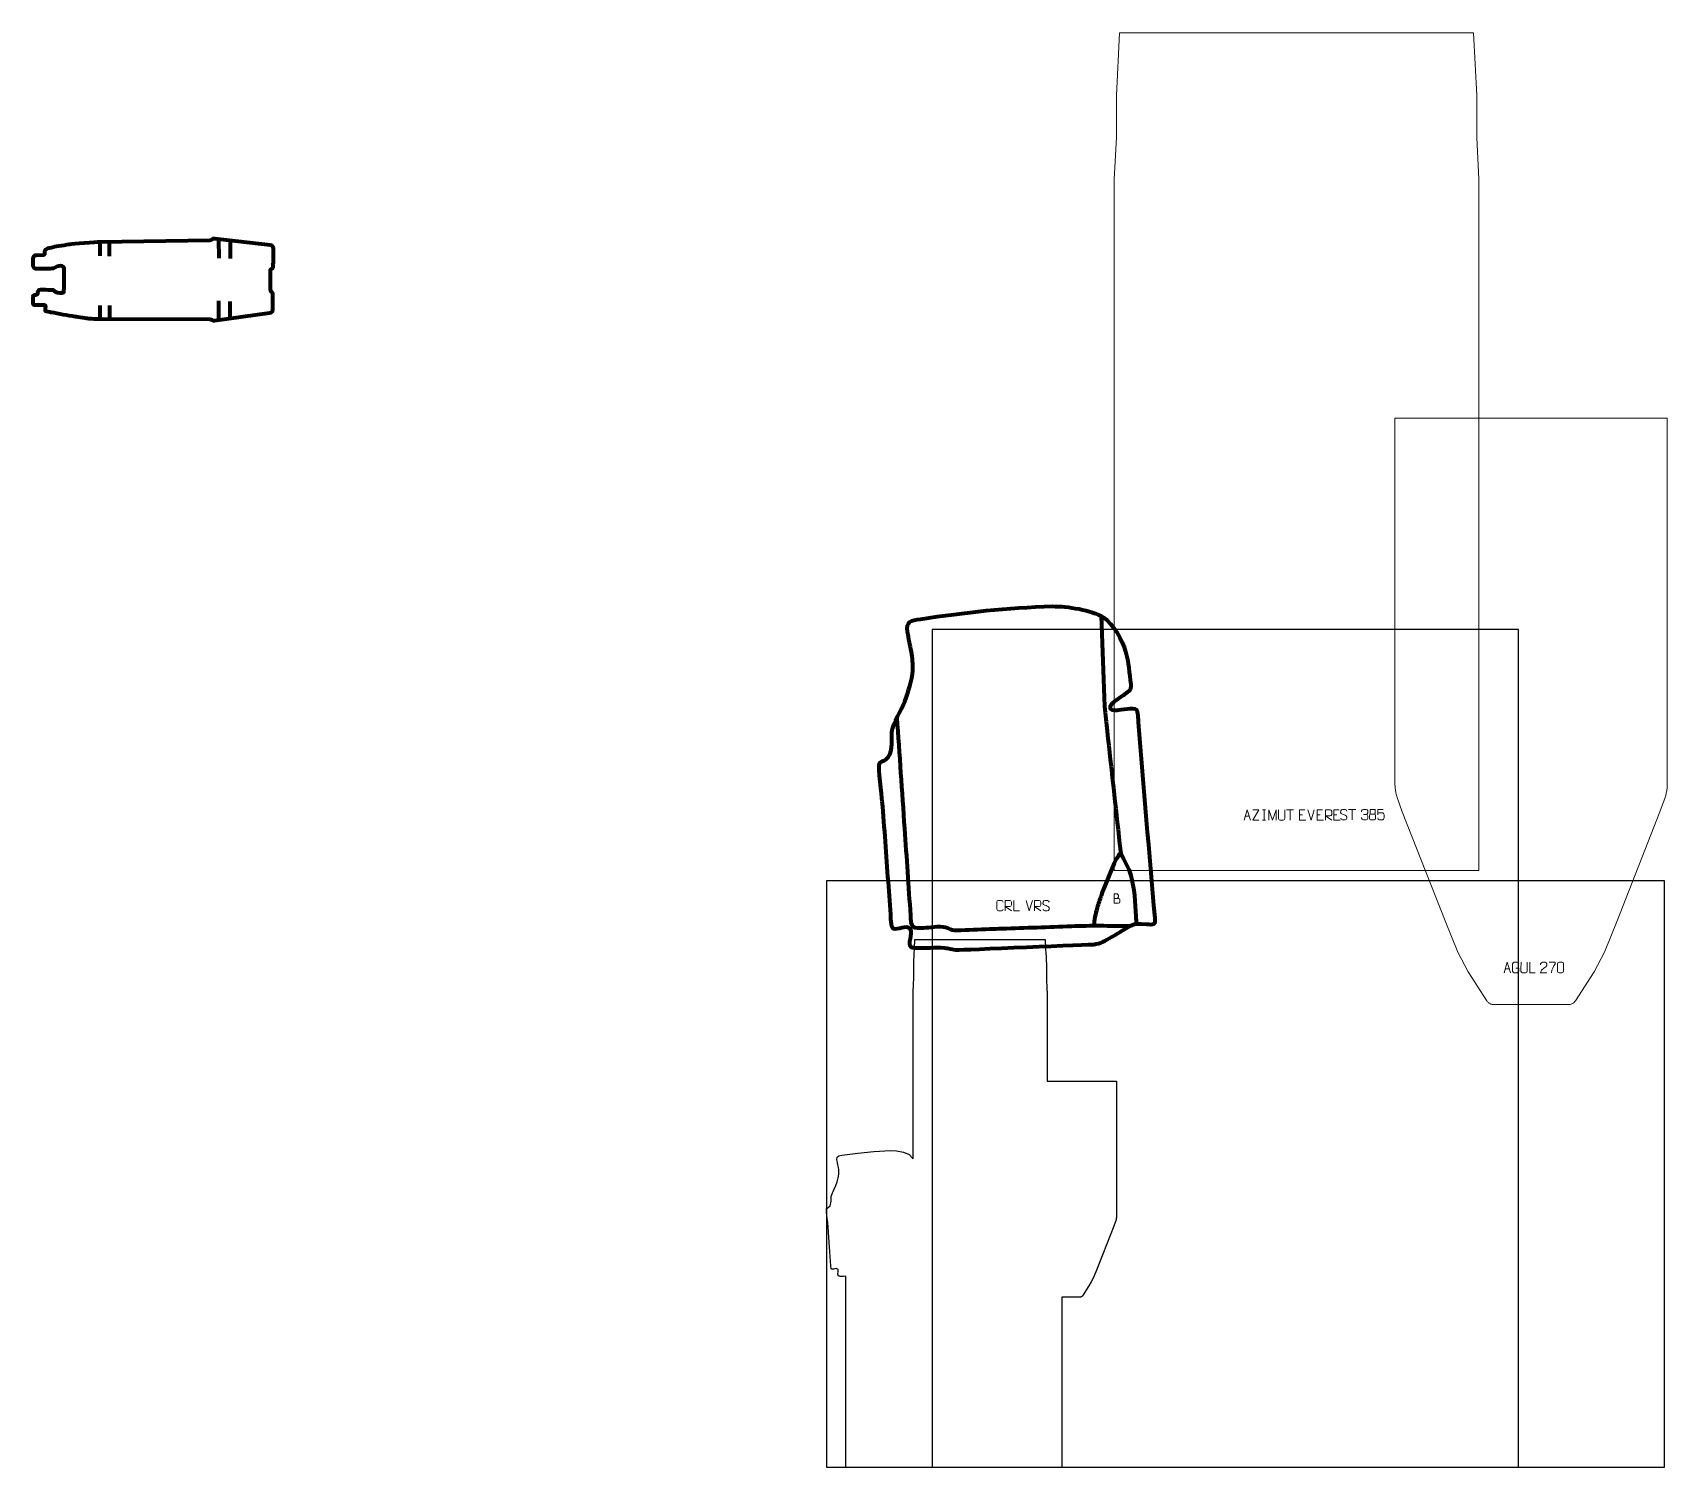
# Model space of a CAD drawing. Header units: millimetres. Extents: x -1895 to 2007, y 0 to 3425.
import ezdxf

# ---------------------------------------------------------------- set-up
doc = ezdxf.new("R2010")
doc.units = ezdxf.units.MM

msp = doc.modelspace()

# ---------------------------------------------------------------- linework, layer by layer
at = {"layer": '200_140_1_black'}
msp.add_lwpolyline([(46.3, 0), (46.3, 456.1), (40.5, 455.9), (32.1, 455.9), (30.8, 456), (29.4, 456.3), (28.2, 456.7), (26.8, 461.1), (27.9, 467.2), (27.3, 472.5), (22.5, 474.3), (17, 473.1), (12.4, 472.9), (11, 475.1), (10.4, 478.5), (10.2, 481.3), (9.6, 492.3), (8.8, 503.2), (7.9, 514.1), (6.2, 537.7), (4.5, 561.3), (2.6, 584.8), (1.4, 595.1), (0, 609.4), (0.1, 618.2), (3.6, 620.6), (8.2, 624.3), (11, 635.1), (11, 638.8), (11, 642.6), (11.1, 646.2), (13.9, 654.9), (15.7, 658.5), (15.7, 658.6), (15.7, 658.6), (18.4, 663.9), (22.4, 672.7), (25.4, 681.5), (28, 690.8), (29.3, 699.8), (29.3, 705.1), (29, 710.9), (28.2, 716.1), (27.1, 721.9), (25.9, 727.8), (24.8, 733.7), (25.2, 740.6), (29.2, 743.6), (36.1, 744.9), (74.9, 750.3), (113, 754.2), (152.2, 756.2), (167, 755.2), (183.3, 752), (196.9, 746.5), (205, 738.4), (206.3, 736.4), (206.3, 777.4), (206.3, 878.1), (206.3, 973.9), (206.3, 1054.6), (206.3, 1110.4), (206.3, 1131.2), (206.4, 1132.5), (206.6, 1135.9), (206.8, 1140.8), (207.1, 1146.6), (207.4, 1152.7), (207.7, 1158.5), (207.9, 1163.4), (208.1, 1166.8), (208.2, 1168), (208.2, 1169.3), (208.2, 1172.7), (208.2, 1177.6), (208.2, 1183.4), (208.2, 1189.5), (208.2, 1195.3), (208.2, 1200.2), (208.2, 1203.6), (208.2, 1204.8), (208.3, 1206.7), (208.5, 1211.8), (208.9, 1219.1), (209.3, 1227.8), (209.8, 1237), (210.2, 1245.7), (210.6, 1253), (210.8, 1258.1), (210.9, 1260), (221.6, 1260), (250.2, 1260), (291.5, 1260), (340.6, 1260), (392.2, 1260), (441.2, 1260), (482.6, 1260), (511.1, 1260), (521.8, 1260), (521.9, 1258.1), (522.1, 1253), (522.5, 1245.7), (522.9, 1237), (523.4, 1227.8), (523.8, 1219.1), (524.2, 1211.8), (524.4, 1206.7), (524.5, 1204.8), (524.5, 1203.6), (524.5, 1200.2), (524.5, 1195.3), (524.5, 1189.5), (524.5, 1183.4), (524.5, 1177.6), (524.5, 1172.7), (524.5, 1169.3), (524.5, 1168), (524.6, 1167.7), (524.6, 1166.8), (524.7, 1165.3), (524.8, 1163.4), (524.9, 1161.1), (525, 1158.5), (525.2, 1155.7), (525.3, 1152.7), (525.5, 1149.6), (525.6, 1146.6), (525.8, 1143.6), (525.9, 1140.8), (526, 1138.2), (526.2, 1135.9), (526.2, 1134), (526.3, 1132.5), (526.4, 1131.6), (526.4, 1131.2), (526.4, 1110.4), (526.4, 1054.6), (526.4, 973.9), (526.4, 921.5), (634.7, 921.5), (691.9, 921.5), (691.9, 696.8), (691.9, 600), (691.9, 599.2), (691.9, 598.7), (691.9, 598.1), (691.8, 597.3), (691.8, 596.8), (691.7, 596.2), (691.6, 595.4), (691.5, 594.9), (691.4, 594.2), (691.3, 593.5), (691.2, 593), (691, 592.3), (690.9, 591.7), (690.8, 591.2), (690.6, 590.4), (690.4, 589.9), (690.2, 589.3), (690, 588.5), (688.6, 584.6), (685.5, 575.7), (659.1, 508.8), (645.8, 475), (636.9, 453), (631.6, 442.6), (626.3, 432.9), (612.6, 411.9), (611.1, 409.4), (610.9, 409.2), (610.6, 408.8), (610.4, 408.6), (610.1, 408.3), (609.8, 408.1), (609.6, 407.9), (609.2, 407.6), (608.9, 407.5), (608.7, 407.3), (608.2, 407.1), (608, 407), (607.6, 406.9), (607.2, 406.8), (606.9, 406.7), (606.6, 406.6), (606.2, 406.6), (605.9, 406.5), (605.4, 406.5), (567.9, 406.5), (561.3, 406.5), (561.3, 0)], dxfattribs=at)
msp.add_lwpolyline([(46.3, 0), (46.3, 456.1), (40.5, 455.9), (32.1, 455.9), (30.8, 456), (29.4, 456.3), (28.2, 456.7), (26.8, 461.1), (27.9, 467.2), (27.3, 472.5), (22.5, 474.3), (17, 473.1), (12.4, 472.9), (11, 475.1), (10.4, 478.5), (10.2, 481.3), (9.6, 492.3), (8.8, 503.2), (7.9, 514.1), (6.2, 537.7), (4.5, 561.3), (2.6, 584.8), (1.4, 595.1), (0, 609.4), (0.1, 618.2), (3.6, 620.6), (8.2, 624.3), (11, 635.1), (11, 638.8), (11, 642.6), (11.1, 646.2), (13.9, 654.9), (15.7, 658.5), (15.7, 658.6), (15.7, 658.6), (18.4, 663.9), (22.4, 672.7), (25.4, 681.5), (28, 690.8), (29.3, 699.8), (29.3, 705.1), (29, 710.9), (28.2, 716.1), (27.1, 721.9), (25.9, 727.8), (24.8, 733.7), (25.2, 740.6), (29.2, 743.6), (36.1, 744.9), (74.9, 750.3), (113, 754.2), (152.2, 756.2), (167, 755.2), (183.3, 752), (196.9, 746.5), (205, 738.4), (206.3, 736.4), (206.3, 777.4), (206.3, 878.1), (206.3, 973.9), (206.3, 1054.6), (206.3, 1110.4), (206.3, 1131.2), (206.4, 1132.5), (206.6, 1135.9), (206.8, 1140.8), (207.1, 1146.6), (207.4, 1152.7), (207.7, 1158.5), (207.9, 1163.4), (208.1, 1166.8), (208.2, 1168), (208.2, 1169.3), (208.2, 1172.7), (208.2, 1177.6), (208.2, 1183.4), (208.2, 1189.5), (208.2, 1195.3), (208.2, 1200.2), (208.2, 1203.6), (208.2, 1204.8), (208.3, 1206.7), (208.5, 1211.8), (208.9, 1219.1), (209.3, 1227.8), (209.8, 1237), (210.2, 1245.7), (210.6, 1253), (210.8, 1258.1), (210.9, 1260), (221.6, 1260), (250.2, 1260), (291.5, 1260), (340.6, 1260), (392.2, 1260), (441.2, 1260), (482.6, 1260), (511.1, 1260), (521.8, 1260), (521.9, 1258.1), (522.1, 1253), (522.5, 1245.7), (522.9, 1237), (523.4, 1227.8), (523.8, 1219.1), (524.2, 1211.8), (524.4, 1206.7), (524.5, 1204.8), (524.5, 1203.6), (524.5, 1200.2), (524.5, 1195.3), (524.5, 1189.5), (524.5, 1183.4), (524.5, 1177.6), (524.5, 1172.7), (524.5, 1169.3), (524.5, 1168), (524.6, 1167.7), (524.6, 1166.8), (524.7, 1165.3), (524.8, 1163.4), (524.9, 1161.1), (525, 1158.5), (525.2, 1155.7), (525.3, 1152.7), (525.5, 1149.6), (525.6, 1146.6), (525.8, 1143.6), (525.9, 1140.8), (526, 1138.2), (526.2, 1135.9), (526.2, 1134), (526.3, 1132.5), (526.4, 1131.6), (526.4, 1131.2), (526.4, 1110.4), (526.4, 1054.6), (526.4, 973.9), (526.4, 921.5), (634.7, 921.5), (691.9, 921.5), (691.9, 696.8), (691.9, 600), (691.9, 599.2), (691.9, 598.7), (691.9, 598.1), (691.8, 597.3), (691.8, 596.8), (691.7, 596.2), (691.6, 595.4), (691.5, 594.9), (691.4, 594.2), (691.3, 593.5), (691.2, 593), (691, 592.3), (690.9, 591.7), (690.8, 591.2), (690.6, 590.4), (690.4, 589.9), (690.2, 589.3), (690, 588.5), (688.6, 584.6), (685.5, 575.7), (659.1, 508.8), (645.8, 475), (636.9, 453), (631.6, 442.6), (626.3, 432.9), (612.6, 411.9), (611.1, 409.4), (610.9, 409.2), (610.6, 408.8), (610.4, 408.6), (610.1, 408.3), (609.8, 408.1), (609.6, 407.9), (609.2, 407.6), (608.9, 407.5), (608.7, 407.3), (608.2, 407.1), (608, 407), (607.6, 406.9), (607.2, 406.8), (606.9, 406.7), (606.6, 406.6), (606.2, 406.6), (605.9, 406.5), (605.4, 406.5), (567.9, 406.5), (561.3, 406.5), (561.3, 0)], dxfattribs=at)
at = {"layer": '200_140_1_black_SHEET_BOUNDARY', "color": 1}
msp.add_lwpolyline([(251.7, 0), (1651.7, 0), (1651.7, 2000), (251.7, 2000), (251.7, 0)], dxfattribs=at)
at = {"layer": '200_140_1_black_TOYOTA COROLLA VERSO_2_layer 2', "color": 142, "lineweight": 158}
for points, knots in [([(655.3, 2032.8), (655.3, 2032.8), (663, 1816.7), (663, 1816.7), (663, 1816.7), (665.2, 1796.8), (667.4, 1776.9), (669.6, 1757.1), (669.6, 1757.1), (679.5, 1667.7), (689.4, 1578.2), (699.4, 1488.8), (699.4, 1488.8), (699.9, 1484.2), (700.9, 1469.6), (702.5, 1466.2), (702.5, 1466.2), (710.9, 1447.8), (720.2, 1433), (726, 1413.1), (726, 1413.1), (734.4, 1384.8), (736.6, 1345.8), (738, 1316), (738, 1316), (738.1, 1314), (738.2, 1312), (738.3, 1310), (738.3, 1310), (738.6, 1305.5), (738.9, 1300.9), (739.1, 1296.4)], [0, 0, 0, 0, 0.111111, 0.111111, 0.111111, 0.111111, 0.222222, 0.222222, 0.222222, 0.222222, 0.333333, 0.333333, 0.333333, 0.333333, 0.444444, 0.444444, 0.444444, 0.444444, 0.555556, 0.555556, 0.555556, 0.555556, 0.666667, 0.666667, 0.666667, 0.666667, 0.777778, 0.777778, 0.777778, 0.777778, 1, 1, 1, 1]), ([(722.2, 1291.7), (675.9, 1292.1), (630.6, 1293.3), (584.2, 1291.3), (584.2, 1291.3), (529.2, 1289), (474.1, 1287.4), (419, 1285.5), (419, 1285.5), (409, 1285.2), (399, 1284.8), (389, 1284.5), (389, 1284.5), (363.4, 1283.6), (337.1, 1282), (311.6, 1281.6), (311.6, 1281.6), (299.5, 1281.4), (299.5, 1282.2), (289.4, 1287), (289.4, 1287), (276.7, 1293.2), (251.9, 1288.7), (237.6, 1287.8), (237.6, 1287.8), (229.8, 1287.4), (218, 1286.5), (210.6, 1288.2), (210.6, 1288.2), (200.7, 1292.4), (201.3, 1307.4), (200.8, 1316.3), (200.8, 1316.3), (200.8, 1316.3), (200.8, 1317.7), (200.8, 1317.7), (200.8, 1317.7), (196.4, 1386.7), (191.4, 1455.8), (186.6, 1524.8), (186.6, 1524.8), (180.6, 1613.3), (174.5, 1701.8), (168.5, 1790.3)], [0, 0, 0, 0, 0.083333, 0.083333, 0.083333, 0.083333, 0.166667, 0.166667, 0.166667, 0.166667, 0.25, 0.25, 0.25, 0.25, 0.333333, 0.333333, 0.333333, 0.333333, 0.416667, 0.416667, 0.416667, 0.416667, 0.5, 0.5, 0.5, 0.5, 0.583333, 0.583333, 0.583333, 0.583333, 0.666667, 0.666667, 0.666667, 0.666667, 0.75, 0.75, 0.75, 0.75, 0.833333, 0.833333, 0.833333, 0.833333, 1, 1, 1, 1]), ([(701.7, 1468), (696.8, 1460.2), (689.8, 1450.5), (686.4, 1442.3), (686.4, 1442.3), (675.8, 1417), (664.7, 1390.3), (655.2, 1364.7), (655.2, 1364.7), (651.7, 1355.3), (648.8, 1345.7), (645.9, 1336.2), (645.9, 1336.2), (645.9, 1336.2), (645.5, 1334.9), (645.5, 1334.9), (645.5, 1334.9), (641.1, 1320.3), (639.1, 1307.5), (637.8, 1292.4)], [0, 0, 0, 0, 0.166667, 0.166667, 0.166667, 0.166667, 0.333333, 0.333333, 0.333333, 0.333333, 0.5, 0.5, 0.5, 0.5, 0.666667, 0.666667, 0.666667, 0.666667, 1, 1, 1, 1])]:
    msp.add_open_spline(points, degree=3, knots=knots, dxfattribs=at)
at = {"layer": '200_140_1_black_TOYOTA COROLLA VERSO_2_layer 2', "color": 250, "lineweight": 9}
for points, knots in [([(686.7, 1358.2), (690, 1358.2), (693.3, 1358.2), (696.5, 1358.2), (696.5, 1358.2), (698.3, 1358.1), (700, 1356.6), (700, 1354.7), (700, 1354.7), (700, 1353.7), (700, 1351), (700, 1350), (700, 1350), (700, 1348.3), (698.6, 1346.5), (696.6, 1346.5), (696.6, 1346.5), (693.3, 1346.5), (690, 1346.5), (686.8, 1346.5), (686.8, 1346.5), (686.8, 1354), (686.8, 1361.4), (686.8, 1368.9), (686.8, 1368.9), (688.9, 1368.9), (691, 1368.9), (693.2, 1368.9), (693.2, 1368.9), (694.7, 1368.9), (696.5, 1367.2), (696.6, 1365.4), (696.6, 1365.4), (696.6, 1363.6), (696.6, 1363.5), (696.6, 1361.6), (696.6, 1361.6), (696.6, 1359.8), (694.9, 1358.1), (693.1, 1358.2)], [0, 0, 0, 0, 0.090909, 0.090909, 0.090909, 0.090909, 0.181818, 0.181818, 0.181818, 0.181818, 0.272727, 0.272727, 0.272727, 0.272727, 0.363636, 0.363636, 0.363636, 0.363636, 0.454545, 0.454545, 0.454545, 0.454545, 0.545455, 0.545455, 0.545455, 0.545455, 0.636364, 0.636364, 0.636364, 0.636364, 0.727273, 0.727273, 0.727273, 0.727273, 0.818182, 0.818182, 0.818182, 0.818182, 1, 1, 1, 1]), ([(421.2, 1332.3), (421.1, 1330), (419.4, 1328.5), (417.3, 1328.5), (417.3, 1328.5), (414.9, 1328.5), (412.6, 1328.5), (410.3, 1328.5), (410.3, 1328.5), (408.3, 1328.4), (406.4, 1330.3), (406.4, 1332.3), (406.4, 1332.3), (406.4, 1338.1), (406.4, 1343.9), (406.4, 1349.6), (406.4, 1349.6), (406.4, 1351.8), (408.1, 1353.5), (410.3, 1353.5), (410.3, 1353.5), (412.6, 1353.5), (414.9, 1353.5), (417.3, 1353.5), (417.3, 1353.5), (419.2, 1353.5), (421.2, 1352), (421.2, 1349.6)], [0, 0, 0, 0, 0.125, 0.125, 0.125, 0.125, 0.25, 0.25, 0.25, 0.25, 0.375, 0.375, 0.375, 0.375, 0.5, 0.5, 0.5, 0.5, 0.625, 0.625, 0.625, 0.625, 0.75, 0.75, 0.75, 0.75, 1, 1, 1, 1]), ([(426.5, 1328.5), (426.5, 1328.5), (426.5, 1353.5), (426.5, 1353.5), (426.5, 1353.5), (430.1, 1353.5), (433.7, 1353.5), (437.3, 1353.5), (437.3, 1353.5), (439.6, 1353.4), (441.1, 1351.9), (441.1, 1349.6), (441.1, 1349.6), (441.1, 1347.5), (441.1, 1344.5), (441.1, 1342.5), (441.1, 1342.5), (441.1, 1340.6), (439.3, 1338.6), (437.3, 1338.6), (437.3, 1338.6), (437.3, 1338.6), (426.5, 1338.6), (426.5, 1338.6), (426.5, 1338.6), (426.5, 1338.6), (441.1, 1328.5), (441.1, 1328.5)], [0, 0, 0, 0, 0.125, 0.125, 0.125, 0.125, 0.25, 0.25, 0.25, 0.25, 0.375, 0.375, 0.375, 0.375, 0.5, 0.5, 0.5, 0.5, 0.625, 0.625, 0.625, 0.625, 0.75, 0.75, 0.75, 0.75, 1, 1, 1, 1]), ([(460.3, 1328.5), (460.3, 1328.5), (447.3, 1328.5), (447.3, 1328.5), (447.3, 1328.5), (447.3, 1328.5), (447.3, 1353.5), (447.3, 1353.5)], [0, 0, 0, 0, 0.333333, 0.333333, 0.333333, 0.333333, 1, 1, 1, 1]), ([(496.5, 1328.5), (496.5, 1328.5), (496.5, 1353.5), (496.5, 1353.5), (496.5, 1353.5), (500.1, 1353.5), (503.7, 1353.5), (507.3, 1353.5), (507.3, 1353.5), (509.6, 1353.4), (511.1, 1351.9), (511.1, 1349.6), (511.1, 1349.6), (511.1, 1347.5), (511.1, 1344.5), (511.1, 1342.5), (511.1, 1342.5), (511.1, 1340.6), (509.3, 1338.6), (507.3, 1338.6), (507.3, 1338.6), (507.3, 1338.6), (496.5, 1338.6), (496.5, 1338.6), (496.5, 1338.6), (496.5, 1338.6), (511.1, 1328.5), (511.1, 1328.5)], [0, 0, 0, 0, 0.125, 0.125, 0.125, 0.125, 0.25, 0.25, 0.25, 0.25, 0.375, 0.375, 0.375, 0.375, 0.5, 0.5, 0.5, 0.5, 0.625, 0.625, 0.625, 0.625, 0.75, 0.75, 0.75, 0.75, 1, 1, 1, 1]), ([(523.8, 1341), (519.6, 1342.5), (514.6, 1344.3), (516.7, 1349.8), (516.7, 1349.8), (518.2, 1353.9), (523.4, 1353.5), (527, 1352.9), (527, 1352.9), (529.8, 1352.5), (530.7, 1351.2), (531, 1349.2)], [0, 0, 0, 0, 0.25, 0.25, 0.25, 0.25, 0.5, 0.5, 0.5, 0.5, 1, 1, 1, 1]), ([(523.8, 1341), (527.8, 1339.4), (532.9, 1337.5), (531, 1332.1), (531, 1332.1), (529.6, 1327.8), (524.6, 1328.1), (520.9, 1328.6), (520.9, 1328.6), (518.2, 1329.1), (516.9, 1330.3), (516.6, 1332.4)], [0, 0, 0, 0, 0.25, 0.25, 0.25, 0.25, 0.5, 0.5, 0.5, 0.5, 1, 1, 1, 1])]:
    msp.add_open_spline(points, degree=3, knots=knots, dxfattribs=at)
for points in [[(483.8, 1328.5), (483.8, 1328.5), (476.5, 1353.5), (476.5, 1353.5)], [(491.1, 1353.5), (491.1, 1353.5), (483.8, 1328.5), (483.8, 1328.5)]]:
    msp.add_open_spline(points, degree=3, dxfattribs=at)
at = {"layer": '200_140_1_black_TOYOTA COROLLA VERSO_2_layer 3', "color": 242, "lineweight": 158}
msp.add_open_spline([(638.3, 1247.7), (645.5, 1248.8), (652.4, 1250.6), (658.6, 1253.7), (658.6, 1253.7), (672.6, 1261), (687, 1269.6), (700.7, 1277.5), (700.7, 1277.5), (734, 1296.9), (724, 1297.7), (763.5, 1295.8), (763.5, 1295.8), (781.2, 1295), (785, 1294.1), (783.3, 1312.1), (783.3, 1312.1), (769.3, 1467.5), (756.4, 1623), (743.7, 1778.6), (743.7, 1778.6), (743.1, 1785.6), (743.2, 1804.5), (738.9, 1809.2), (738.9, 1809.2), (733.2, 1815.2), (702.1, 1808.8), (693.5, 1807.8), (693.5, 1807.8), (687.4, 1807.3), (673.5, 1807.1), (676.6, 1817.1), (676.6, 1817.1), (678.4, 1822.9), (704.5, 1840.6), (710.8, 1845.2), (710.8, 1845.2), (722.2, 1853.4), (727.1, 1854.2), (725.9, 1869.4), (725.9, 1869.4), (723.2, 1894.7), (720, 1923.3), (713.8, 1947.8), (713.8, 1947.8), (707.2, 1973.4), (683.2, 2014.4), (661.2, 2029.2), (661.2, 2029.2), (631.3, 2046.9), (574.3, 2055.9), (539.6, 2055.5), (539.6, 2055.5), (429.4, 2052.6), (332.4, 2041.4), (223.9, 2024.9), (223.9, 2024.9), (201.8, 2021.6), (188.9, 2020.3), (193.4, 1994.3), (193.4, 1994.3), (196.2, 1978.2), (199.4, 1962.4), (202.6, 1946.5), (202.6, 1946.5), (205.1, 1933.9), (206, 1915.2), (205.5, 1902.3), (205.5, 1902.3), (204.7, 1878.8), (194.5, 1850.9), (186.7, 1828.6), (186.7, 1828.6), (178.5, 1805.4), (159.4, 1779.4), (156.1, 1756.6), (156.1, 1756.6), (155.3, 1747.5), (156, 1735.8), (155.8, 1726.3), (155.8, 1726.3), (153.4, 1681.9), (131.2, 1690.9), (126.1, 1680.3), (126.1, 1680.3), (122.3, 1672.3), (131.4, 1603.7), (132.9, 1589.7), (132.9, 1589.7), (138.6, 1525.9), (142.6, 1461.5), (147.4, 1397.6), (147.4, 1397.6), (149.7, 1367.5), (152.2, 1338.4), (153.6, 1308.3), (153.6, 1308.3), (153.9, 1303.1), (154.1, 1288), (159.6, 1285.6), (159.6, 1285.6), (169.3, 1281.3), (189.6, 1296.8), (200, 1284.5), (200, 1284.5), (207.9, 1273.5), (191.5, 1248.5), (202.6, 1241.3), (202.6, 1241.3), (205.5, 1239.9), (209.8, 1239.6), (213, 1239.4), (213, 1239.4), (236.2, 1237.9), (258.4, 1242), (282.5, 1239.1), (282.5, 1239.1), (286.9, 1238.6), (290.9, 1237.9), (295.2, 1237.1), (295.2, 1237.1), (301.5, 1235.7), (306.8, 1235), (311.9, 1234.7), (311.9, 1234.7), (317, 1234.4), (638.3, 1247.7), (638.3, 1247.7)], degree=3, knots=[0, 0, 0, 0, 0.030303, 0.030303, 0.030303, 0.030303, 0.060606, 0.060606, 0.060606, 0.060606, 0.090909, 0.090909, 0.090909, 0.090909, 0.121212, 0.121212, 0.121212, 0.121212, 0.151515, 0.151515, 0.151515, 0.151515, 0.181818, 0.181818, 0.181818, 0.181818, 0.212121, 0.212121, 0.212121, 0.212121, 0.242424, 0.242424, 0.242424, 0.242424, 0.272727, 0.272727, 0.272727, 0.272727, 0.30303, 0.30303, 0.30303, 0.30303, 0.333333, 0.333333, 0.333333, 0.333333, 0.363636, 0.363636, 0.363636, 0.363636, 0.393939, 0.393939, 0.393939, 0.393939, 0.424242, 0.424242, 0.424242, 0.424242, 0.454545, 0.454545, 0.454545, 0.454545, 0.484848, 0.484848, 0.484848, 0.484848, 0.515152, 0.515152, 0.515152, 0.515152, 0.545455, 0.545455, 0.545455, 0.545455, 0.575758, 0.575758, 0.575758, 0.575758, 0.606061, 0.606061, 0.606061, 0.606061, 0.636364, 0.636364, 0.636364, 0.636364, 0.666667, 0.666667, 0.666667, 0.666667, 0.69697, 0.69697, 0.69697, 0.69697, 0.727273, 0.727273, 0.727273, 0.727273, 0.757576, 0.757576, 0.757576, 0.757576, 0.787879, 0.787879, 0.787879, 0.787879, 0.818182, 0.818182, 0.818182, 0.818182, 0.848485, 0.848485, 0.848485, 0.848485, 0.878788, 0.878788, 0.878788, 0.878788, 0.909091, 0.909091, 0.909091, 0.909091, 0.939394, 0.939394, 0.939394, 0.939394, 1, 1, 1, 1], dxfattribs=at)
at = {"layer": '200_140_1_black_ДЕКА KUGOO M4 PRO JILONG_1_layer 2', "color": 242, "lineweight": 158}
msp.add_open_spline([(-1893.6, 2886.1), (-1893.6, 2886.1), (-1893.5, 2868.8), (-1893.5, 2868.8), (-1893.5, 2868.8), (-1893.4, 2864.3), (-1889.8, 2860.8), (-1885.3, 2860.9), (-1885.3, 2860.9), (-1879.4, 2861), (-1849.1, 2860.9), (-1845.9, 2862.2), (-1845.9, 2862.2), (-1840.4, 2864.4), (-1840.1, 2867), (-1832.2, 2867.8), (-1832.2, 2867.8), (-1827.8, 2868.3), (-1820, 2868.3), (-1820, 2862.2), (-1820, 2862.2), (-1819.9, 2853.7), (-1818.7, 2809.6), (-1820.9, 2805.5), (-1820.9, 2805.5), (-1823.6, 2802.4), (-1836.5, 2804), (-1840.2, 2806.2), (-1840.2, 2806.2), (-1846.3, 2810), (-1842.8, 2811.5), (-1852.2, 2811.3), (-1852.2, 2811.3), (-1859.8, 2811.1), (-1868.6, 2812.2), (-1876.2, 2812), (-1876.2, 2812), (-1878.9, 2812), (-1880.2, 2810.9), (-1881.3, 2809.7), (-1881.3, 2809.7), (-1883.3, 2807.6), (-1881.5, 2803.2), (-1883, 2801.4), (-1883, 2801.4), (-1884.2, 2800.1), (-1886, 2799.6), (-1886.9, 2799.5), (-1886.9, 2799.5), (-1889, 2799.2), (-1892.3, 2798.7), (-1893.3, 2797.6), (-1893.3, 2797.6), (-1893.9, 2797), (-1893.9, 2784.3), (-1893.9, 2782.8), (-1893.9, 2782.8), (-1893.7, 2777.7), (-1894.9, 2774.4), (-1890.4, 2774.4), (-1890.4, 2774.4), (-1886.3, 2774.3), (-1879.2, 2774.5), (-1878.3, 2774.5), (-1878.3, 2774.5), (-1872.2, 2774.5), (-1865.1, 2774.8), (-1864.3, 2773.7), (-1864.3, 2773.7), (-1862.3, 2771), (-1865.7, 2763.1), (-1864.1, 2760.2), (-1864.1, 2760.2), (-1863.3, 2758.9), (-1853.3, 2757.7), (-1851.6, 2757.3), (-1851.6, 2757.3), (-1832.3, 2753.4), (-1812.5, 2749.6), (-1793, 2746.7), (-1793, 2746.7), (-1788.9, 2746.1), (-1762.8, 2742.2), (-1761, 2742.1), (-1761, 2742.1), (-1754.7, 2741.8), (-1740.7, 2740.8), (-1735.3, 2740.8), (-1735.3, 2740.8), (-1735.3, 2740.8), (-1471.5, 2740.1), (-1471.5, 2740.1), (-1471.5, 2740.1), (-1466.9, 2740.1), (-1465.5, 2736.5), (-1460.6, 2737.1), (-1460.6, 2737.1), (-1460.6, 2737.1), (-1329.4, 2755.4), (-1329.4, 2755.4), (-1329.4, 2755.4), (-1325.5, 2755.9), (-1322.5, 2759.2), (-1322.5, 2763.2), (-1322.5, 2763.2), (-1322.5, 2763.2), (-1322.3, 2800.7), (-1322.3, 2800.7), (-1322.3, 2800.7), (-1322.2, 2808.3), (-1328.5, 2805.4), (-1328.5, 2812.9), (-1328.5, 2812.9), (-1328.4, 2818.3), (-1328.3, 2855.7), (-1327.8, 2857.7), (-1327.8, 2857.7), (-1326.9, 2860.6), (-1322.6, 2862.1), (-1321.9, 2863.4), (-1321.9, 2863.4), (-1320.9, 2865.3), (-1321.1, 2904.7), (-1321, 2910.2), (-1321, 2910.2), (-1321, 2914.3), (-1324, 2917.8), (-1328.1, 2918.2), (-1328.1, 2918.2), (-1328.1, 2918.2), (-1460.5, 2933.7), (-1460.5, 2933.7), (-1460.5, 2933.7), (-1466.2, 2934.4), (-1466.6, 2929.9), (-1471.9, 2929.8), (-1471.9, 2929.8), (-1471.9, 2929.8), (-1735, 2925.9), (-1735, 2925.9), (-1735, 2925.9), (-1742, 2925.8), (-1801.3, 2921.1), (-1806, 2920.3), (-1806, 2920.3), (-1810.7, 2919.5), (-1842.7, 2914.4), (-1844.6, 2913.9), (-1844.6, 2913.9), (-1860.6, 2909.6), (-1866.6, 2910.5), (-1865.9, 2899.3), (-1865.9, 2899.3), (-1865.8, 2897.3), (-1866.1, 2894.8), (-1868.4, 2894.3), (-1868.4, 2894.3), (-1868.4, 2894.3), (-1885.6, 2894.2), (-1885.6, 2894.2), (-1885.6, 2894.2), (-1890.1, 2894.2), (-1893.6, 2890.6), (-1893.6, 2886.1)], degree=3, knots=[0, 0, 0, 0, 0.02381, 0.02381, 0.02381, 0.02381, 0.047619, 0.047619, 0.047619, 0.047619, 0.071429, 0.071429, 0.071429, 0.071429, 0.095238, 0.095238, 0.095238, 0.095238, 0.119048, 0.119048, 0.119048, 0.119048, 0.142857, 0.142857, 0.142857, 0.142857, 0.166667, 0.166667, 0.166667, 0.166667, 0.190476, 0.190476, 0.190476, 0.190476, 0.214286, 0.214286, 0.214286, 0.214286, 0.238095, 0.238095, 0.238095, 0.238095, 0.261905, 0.261905, 0.261905, 0.261905, 0.285714, 0.285714, 0.285714, 0.285714, 0.309524, 0.309524, 0.309524, 0.309524, 0.333333, 0.333333, 0.333333, 0.333333, 0.357143, 0.357143, 0.357143, 0.357143, 0.380952, 0.380952, 0.380952, 0.380952, 0.404762, 0.404762, 0.404762, 0.404762, 0.428571, 0.428571, 0.428571, 0.428571, 0.452381, 0.452381, 0.452381, 0.452381, 0.47619, 0.47619, 0.47619, 0.47619, 0.5, 0.5, 0.5, 0.5, 0.52381, 0.52381, 0.52381, 0.52381, 0.547619, 0.547619, 0.547619, 0.547619, 0.571429, 0.571429, 0.571429, 0.571429, 0.595238, 0.595238, 0.595238, 0.595238, 0.619048, 0.619048, 0.619048, 0.619048, 0.642857, 0.642857, 0.642857, 0.642857, 0.666667, 0.666667, 0.666667, 0.666667, 0.690476, 0.690476, 0.690476, 0.690476, 0.714286, 0.714286, 0.714286, 0.714286, 0.738095, 0.738095, 0.738095, 0.738095, 0.761905, 0.761905, 0.761905, 0.761905, 0.785714, 0.785714, 0.785714, 0.785714, 0.809524, 0.809524, 0.809524, 0.809524, 0.833333, 0.833333, 0.833333, 0.833333, 0.857143, 0.857143, 0.857143, 0.857143, 0.880952, 0.880952, 0.880952, 0.880952, 0.904762, 0.904762, 0.904762, 0.904762, 0.928571, 0.928571, 0.928571, 0.928571, 0.952381, 0.952381, 0.952381, 0.952381, 1, 1, 1, 1], dxfattribs=at)
at = {"layer": '200_140_1_black_ДЕКА KUGOO M4 PRO JILONG_1_layer 3', "color": 142, "lineweight": 158}
for points in [[(-1451.3, 2931.1), (-1451.3, 2931.1), (-1451, 2886.8), (-1451, 2886.8)], [(-1423.9, 2928.3), (-1423.9, 2928.3), (-1423.9, 2886), (-1423.9, 2886)], [(-1735, 2925.9), (-1735, 2925.9), (-1734.7, 2891.9), (-1734.7, 2891.9)], [(-1712.2, 2924.3), (-1712.2, 2924.3), (-1712.5, 2891.5), (-1712.5, 2891.5)], [(-1733.7, 2742.5), (-1733.7, 2742.5), (-1733.5, 2773.5), (-1733.5, 2773.5)], [(-1710.5, 2742.6), (-1710.5, 2742.6), (-1711.2, 2773.9), (-1711.2, 2773.9)], [(-1450.8, 2739.7), (-1450.8, 2739.7), (-1451, 2785), (-1451, 2785)], [(-1423.3, 2743.9), (-1423.3, 2743.9), (-1423.5, 2783.5), (-1423.5, 2783.5)]]:
    msp.add_open_spline(points, degree=3, dxfattribs=at)
at = {"layer": '200_140_1_black_Лодка АГУЛ 270_2_layer 1', "color": 242, "lineweight": 9}
msp.add_open_spline([(2006.7, 2505), (2006.7, 2505), (2006.7, 1631.6), (2006.7, 1631.6), (2006.7, 1631.6), (2006.7, 1631.6), (2006.6, 1628.8), (2006.6, 1628.8), (2006.6, 1628.8), (2006.6, 1628.8), (2006.5, 1626.1), (2006.5, 1626.1), (2006.5, 1626.1), (2006.5, 1626.1), (2006.3, 1623.4), (2006.3, 1623.4), (2006.3, 1623.4), (2006.3, 1623.4), (2006.1, 1620.7), (2006.1, 1620.7), (2006.1, 1620.7), (2006.1, 1620.7), (2005.7, 1617.9), (2005.7, 1617.9), (2005.7, 1617.9), (2005.7, 1617.9), (2005.3, 1615.2), (2005.3, 1615.2), (2005.3, 1615.2), (2005.3, 1615.2), (2004.8, 1612.5), (2004.8, 1612.5), (2004.8, 1612.5), (2004.8, 1612.5), (2004.2, 1609.9), (2004.2, 1609.9), (2004.2, 1609.9), (2004.2, 1609.9), (2003.6, 1607.2), (2003.6, 1607.2), (2003.6, 1607.2), (2003.6, 1607.2), (2002.9, 1604.6), (2002.9, 1604.6), (2002.9, 1604.6), (2002.9, 1604.6), (2002.1, 1601.9), (2002.1, 1601.9), (2002.1, 1601.9), (2002.1, 1601.9), (2001.2, 1599.3), (2001.2, 1599.3), (2001.2, 1599.3), (2001.2, 1599.3), (1989.2, 1565), (1989.2, 1565), (1989.2, 1565), (1989.2, 1565), (1886.7, 1305), (1886.7, 1305), (1886.7, 1305), (1886.7, 1305), (1856.5, 1229.6), (1856.5, 1229.6), (1856.5, 1229.6), (1856.5, 1229.6), (1832.3, 1182.8), (1832.3, 1182.8), (1832.3, 1182.8), (1832.3, 1182.8), (1787.2, 1113.5), (1787.2, 1113.5), (1787.2, 1113.5), (1787.2, 1113.5), (1786.3, 1112.3), (1786.3, 1112.3), (1786.3, 1112.3), (1786.3, 1112.3), (1785.3, 1111.1), (1785.3, 1111.1), (1785.3, 1111.1), (1785.3, 1111.1), (1784.2, 1110), (1784.2, 1110), (1784.2, 1110), (1784.2, 1110), (1783, 1109), (1783, 1109), (1783, 1109), (1783, 1109), (1781.8, 1108.1), (1781.8, 1108.1), (1781.8, 1108.1), (1781.8, 1108.1), (1780.5, 1107.3), (1780.5, 1107.3), (1780.5, 1107.3), (1780.5, 1107.3), (1779.1, 1106.6), (1779.1, 1106.6), (1779.1, 1106.6), (1779.1, 1106.6), (1777.6, 1106), (1777.6, 1106), (1777.6, 1106), (1777.6, 1106), (1776.1, 1105.6), (1776.1, 1105.6), (1776.1, 1105.6), (1776.1, 1105.6), (1774.6, 1105.3), (1774.6, 1105.3), (1774.6, 1105.3), (1774.6, 1105.3), (1773.1, 1105.1), (1773.1, 1105.1), (1773.1, 1105.1), (1773.1, 1105.1), (1771.5, 1105), (1771.5, 1105), (1771.5, 1105), (1771.5, 1105), (1591.8, 1105), (1591.8, 1105), (1591.8, 1105), (1591.8, 1105), (1590.3, 1105.1), (1590.3, 1105.1), (1590.3, 1105.1), (1590.3, 1105.1), (1588.8, 1105.3), (1588.8, 1105.3), (1588.8, 1105.3), (1588.8, 1105.3), (1587.2, 1105.6), (1587.2, 1105.6), (1587.2, 1105.6), (1587.2, 1105.6), (1585.8, 1106), (1585.8, 1106), (1585.8, 1106), (1585.8, 1106), (1584.3, 1106.6), (1584.3, 1106.6), (1584.3, 1106.6), (1584.3, 1106.6), (1582.9, 1107.3), (1582.9, 1107.3), (1582.9, 1107.3), (1582.9, 1107.3), (1581.6, 1108.1), (1581.6, 1108.1), (1581.6, 1108.1), (1581.6, 1108.1), (1580.3, 1109), (1580.3, 1109), (1580.3, 1109), (1580.3, 1109), (1579.1, 1110), (1579.1, 1110), (1579.1, 1110), (1579.1, 1110), (1578, 1111.1), (1578, 1111.1), (1578, 1111.1), (1578, 1111.1), (1577, 1112.3), (1577, 1112.3), (1577, 1112.3), (1577, 1112.3), (1576.1, 1113.5), (1576.1, 1113.5), (1576.1, 1113.5), (1576.1, 1113.5), (1531.1, 1182.8), (1531.1, 1182.8), (1531.1, 1182.8), (1531.1, 1182.8), (1506.9, 1229.6), (1506.9, 1229.6), (1506.9, 1229.6), (1506.9, 1229.6), (1476.7, 1305), (1476.7, 1305), (1476.7, 1305), (1476.7, 1305), (1374.2, 1565), (1374.2, 1565), (1374.2, 1565), (1374.2, 1565), (1362.2, 1599.3), (1362.2, 1599.3), (1362.2, 1599.3), (1362.2, 1599.3), (1361.3, 1601.9), (1361.3, 1601.9), (1361.3, 1601.9), (1361.3, 1601.9), (1360.5, 1604.6), (1360.5, 1604.6), (1360.5, 1604.6), (1360.5, 1604.6), (1359.8, 1607.2), (1359.8, 1607.2), (1359.8, 1607.2), (1359.8, 1607.2), (1359.1, 1609.9), (1359.1, 1609.9), (1359.1, 1609.9), (1359.1, 1609.9), (1358.6, 1612.5), (1358.6, 1612.5), (1358.6, 1612.5), (1358.6, 1612.5), (1358.1, 1615.2), (1358.1, 1615.2), (1358.1, 1615.2), (1358.1, 1615.2), (1357.6, 1617.9), (1357.6, 1617.9), (1357.6, 1617.9), (1357.6, 1617.9), (1357.3, 1620.7), (1357.3, 1620.7), (1357.3, 1620.7), (1357.3, 1620.7), (1357, 1623.4), (1357, 1623.4), (1357, 1623.4), (1357, 1623.4), (1356.8, 1626.1), (1356.8, 1626.1), (1356.8, 1626.1), (1356.8, 1626.1), (1356.7, 1628.8), (1356.7, 1628.8), (1356.7, 1628.8), (1356.7, 1628.8), (1356.7, 1631.6), (1356.7, 1631.6), (1356.7, 1631.6), (1356.7, 1631.6), (1356.7, 2505), (1356.7, 2505), (1356.7, 2505), (1356.7, 2505), (2006.7, 2505), (2006.7, 2505)], degree=3, knots=[0, 0, 0, 0, 0.015873, 0.015873, 0.015873, 0.015873, 0.031746, 0.031746, 0.031746, 0.031746, 0.047619, 0.047619, 0.047619, 0.047619, 0.063492, 0.063492, 0.063492, 0.063492, 0.079365, 0.079365, 0.079365, 0.079365, 0.095238, 0.095238, 0.095238, 0.095238, 0.111111, 0.111111, 0.111111, 0.111111, 0.126984, 0.126984, 0.126984, 0.126984, 0.142857, 0.142857, 0.142857, 0.142857, 0.15873, 0.15873, 0.15873, 0.15873, 0.174603, 0.174603, 0.174603, 0.174603, 0.190476, 0.190476, 0.190476, 0.190476, 0.206349, 0.206349, 0.206349, 0.206349, 0.222222, 0.222222, 0.222222, 0.222222, 0.238095, 0.238095, 0.238095, 0.238095, 0.253968, 0.253968, 0.253968, 0.253968, 0.269841, 0.269841, 0.269841, 0.269841, 0.285714, 0.285714, 0.285714, 0.285714, 0.301587, 0.301587, 0.301587, 0.301587, 0.31746, 0.31746, 0.31746, 0.31746, 0.333333, 0.333333, 0.333333, 0.333333, 0.349206, 0.349206, 0.349206, 0.349206, 0.365079, 0.365079, 0.365079, 0.365079, 0.380952, 0.380952, 0.380952, 0.380952, 0.396825, 0.396825, 0.396825, 0.396825, 0.412698, 0.412698, 0.412698, 0.412698, 0.428571, 0.428571, 0.428571, 0.428571, 0.444444, 0.444444, 0.444444, 0.444444, 0.460317, 0.460317, 0.460317, 0.460317, 0.47619, 0.47619, 0.47619, 0.47619, 0.492063, 0.492063, 0.492063, 0.492063, 0.507937, 0.507937, 0.507937, 0.507937, 0.52381, 0.52381, 0.52381, 0.52381, 0.539683, 0.539683, 0.539683, 0.539683, 0.555556, 0.555556, 0.555556, 0.555556, 0.571429, 0.571429, 0.571429, 0.571429, 0.587302, 0.587302, 0.587302, 0.587302, 0.603175, 0.603175, 0.603175, 0.603175, 0.619048, 0.619048, 0.619048, 0.619048, 0.634921, 0.634921, 0.634921, 0.634921, 0.650794, 0.650794, 0.650794, 0.650794, 0.666667, 0.666667, 0.666667, 0.666667, 0.68254, 0.68254, 0.68254, 0.68254, 0.698413, 0.698413, 0.698413, 0.698413, 0.714286, 0.714286, 0.714286, 0.714286, 0.730159, 0.730159, 0.730159, 0.730159, 0.746032, 0.746032, 0.746032, 0.746032, 0.761905, 0.761905, 0.761905, 0.761905, 0.777778, 0.777778, 0.777778, 0.777778, 0.793651, 0.793651, 0.793651, 0.793651, 0.809524, 0.809524, 0.809524, 0.809524, 0.825397, 0.825397, 0.825397, 0.825397, 0.84127, 0.84127, 0.84127, 0.84127, 0.857143, 0.857143, 0.857143, 0.857143, 0.873016, 0.873016, 0.873016, 0.873016, 0.888889, 0.888889, 0.888889, 0.888889, 0.904762, 0.904762, 0.904762, 0.904762, 0.920635, 0.920635, 0.920635, 0.920635, 0.936508, 0.936508, 0.936508, 0.936508, 0.952381, 0.952381, 0.952381, 0.952381, 0.968254, 0.968254, 0.968254, 0.968254, 1, 1, 1, 1], dxfattribs=at)
at = {"layer": '200_140_1_black_Лодка АГУЛ 270_2_layer 1', "color": 250, "lineweight": 9}
for points, knots in [([(1617.4, 1180.9), (1617.4, 1180.9), (1624.8, 1205.8), (1624.8, 1205.8), (1624.8, 1205.8), (1624.8, 1205.8), (1632.3, 1180.9), (1632.3, 1180.9)], [0, 0, 0, 0, 0.333333, 0.333333, 0.333333, 0.333333, 1, 1, 1, 1]), ([(1645.1, 1191.9), (1645.1, 1191.9), (1652.3, 1191.9), (1652.3, 1191.9), (1652.3, 1191.9), (1652.3, 1191.9), (1652.3, 1184.7), (1652.3, 1184.7), (1652.3, 1184.7), (1652.2, 1182.4), (1650.5, 1180.9), (1648.3, 1180.9), (1648.3, 1180.9), (1646, 1180.9), (1643.7, 1180.9), (1641.3, 1180.9), (1641.3, 1180.9), (1639.4, 1180.8), (1637.4, 1182.7), (1637.4, 1184.7), (1637.4, 1184.7), (1637.4, 1190.4), (1637.4, 1196.2), (1637.4, 1202), (1637.4, 1202), (1637.4, 1204.1), (1639.2, 1205.8), (1641.3, 1205.8), (1641.3, 1205.8), (1643.7, 1205.8), (1646, 1205.8), (1648.3, 1205.8), (1648.3, 1205.8), (1650.3, 1205.9), (1652.3, 1204.4), (1652.3, 1201.9)], [0, 0, 0, 0, 0.1, 0.1, 0.1, 0.1, 0.2, 0.2, 0.2, 0.2, 0.3, 0.3, 0.3, 0.3, 0.4, 0.4, 0.4, 0.4, 0.5, 0.5, 0.5, 0.5, 0.6, 0.6, 0.6, 0.6, 0.7, 0.7, 0.7, 0.7, 0.8, 0.8, 0.8, 0.8, 1, 1, 1, 1]), ([(1672.2, 1205.8), (1672.2, 1200.3), (1672.3, 1190.1), (1672.3, 1184.5), (1672.3, 1184.5), (1672.2, 1182.3), (1670.5, 1180.9), (1668.3, 1180.9), (1668.3, 1180.9), (1666, 1180.9), (1663.7, 1180.9), (1661.3, 1180.9), (1661.3, 1180.9), (1659.4, 1180.8), (1657.4, 1182.6), (1657.4, 1184.5), (1657.4, 1184.5), (1657.4, 1190.1), (1657.5, 1200.3), (1657.5, 1205.8)], [0, 0, 0, 0, 0.166667, 0.166667, 0.166667, 0.166667, 0.333333, 0.333333, 0.333333, 0.333333, 0.5, 0.5, 0.5, 0.5, 0.666667, 0.666667, 0.666667, 0.666667, 1, 1, 1, 1]), ([(1691.3, 1180.9), (1691.3, 1180.9), (1678.4, 1180.9), (1678.4, 1180.9), (1678.4, 1180.9), (1678.4, 1180.9), (1678.4, 1205.8), (1678.4, 1205.8)], [0, 0, 0, 0, 0.333333, 0.333333, 0.333333, 0.333333, 1, 1, 1, 1]), ([(1719.1, 1180.9), (1714.2, 1180.9), (1709.3, 1180.9), (1704.4, 1180.9), (1704.4, 1180.9), (1704.4, 1190.8), (1719, 1193.5), (1719.1, 1197.8), (1719.1, 1197.8), (1719.1, 1199.2), (1719.1, 1200.6), (1719.1, 1202.1), (1719.1, 1202.1), (1719.1, 1204.1), (1717, 1205.9), (1715.3, 1205.9), (1715.3, 1205.9), (1713.3, 1205.9), (1711.2, 1205.9), (1709.1, 1205.9), (1709.1, 1205.9), (1707.3, 1205.9), (1704.5, 1204.1), (1704.4, 1202), (1704.4, 1202), (1704.4, 1202), (1704.4, 1200), (1704.4, 1200)], [0, 0, 0, 0, 0.125, 0.125, 0.125, 0.125, 0.25, 0.25, 0.25, 0.25, 0.375, 0.375, 0.375, 0.375, 0.5, 0.5, 0.5, 0.5, 0.625, 0.625, 0.625, 0.625, 0.75, 0.75, 0.75, 0.75, 1, 1, 1, 1]), ([(1724.4, 1205.9), (1724.4, 1205.9), (1739.2, 1205.9), (1739.2, 1205.9), (1739.2, 1205.9), (1739.2, 1204.6), (1739.2, 1203.4), (1739.2, 1202.1), (1739.2, 1202.1), (1735.2, 1196.1), (1730.3, 1188.3), (1730.3, 1180.9)], [0, 0, 0, 0, 0.25, 0.25, 0.25, 0.25, 0.5, 0.5, 0.5, 0.5, 1, 1, 1, 1]), ([(1748.2, 1205.9), (1750.5, 1205.9), (1752.9, 1205.9), (1755.3, 1205.9), (1755.3, 1205.9), (1757.3, 1205.9), (1759.3, 1204.4), (1759.3, 1202), (1759.3, 1202), (1759.3, 1196.2), (1759.3, 1190.5), (1759.3, 1184.7), (1759.3, 1184.7), (1759.2, 1182.4), (1757.5, 1180.9), (1755.3, 1180.9), (1755.3, 1180.9), (1752.9, 1180.9), (1750.5, 1180.9), (1748.2, 1180.9), (1748.2, 1180.9), (1746.2, 1180.8), (1744.2, 1182.7), (1744.2, 1184.7), (1744.2, 1184.7), (1744.2, 1190.5), (1744.2, 1196.3), (1744.2, 1202), (1744.2, 1202), (1744.2, 1204.2), (1746, 1205.9), (1748.2, 1205.9)], [0, 0, 0, 0, 0.111111, 0.111111, 0.111111, 0.111111, 0.222222, 0.222222, 0.222222, 0.222222, 0.333333, 0.333333, 0.333333, 0.333333, 0.444444, 0.444444, 0.444444, 0.444444, 0.555556, 0.555556, 0.555556, 0.555556, 0.666667, 0.666667, 0.666667, 0.666667, 0.777778, 0.777778, 0.777778, 0.777778, 1, 1, 1, 1])]:
    msp.add_open_spline(points, degree=3, knots=knots, dxfattribs=at)
msp.add_open_spline([(1620.1, 1190.1), (1620.1, 1190.1), (1629.6, 1190.1), (1629.6, 1190.1)], degree=3, dxfattribs=at)
at = {"layer": '200_140_1_black_Лодка Азимут Эверест 385 _2_layer 1', "color": 242, "lineweight": 9}
msp.add_open_spline([(1556.7, 3075), (1556.7, 3075), (1556.7, 1425), (1556.7, 1425), (1556.7, 1425), (1556.7, 1425), (686.7, 1425), (686.7, 1425), (686.7, 1425), (686.7, 1425), (686.7, 3075), (686.7, 3075), (686.7, 3075), (686.7, 3075), (691.7, 3175), (691.7, 3175), (691.7, 3175), (691.7, 3175), (691.7, 3275), (691.7, 3275), (691.7, 3275), (691.7, 3275), (699.2, 3425), (699.2, 3425), (699.2, 3425), (699.2, 3425), (1544.2, 3425), (1544.2, 3425), (1544.2, 3425), (1544.2, 3425), (1551.7, 3275), (1551.7, 3275), (1551.7, 3275), (1551.7, 3275), (1551.7, 3175), (1551.7, 3175), (1551.7, 3175), (1551.7, 3175), (1556.7, 3075), (1556.7, 3075)], degree=3, knots=[0, 0, 0, 0, 0.090909, 0.090909, 0.090909, 0.090909, 0.181818, 0.181818, 0.181818, 0.181818, 0.272727, 0.272727, 0.272727, 0.272727, 0.363636, 0.363636, 0.363636, 0.363636, 0.454545, 0.454545, 0.454545, 0.454545, 0.545455, 0.545455, 0.545455, 0.545455, 0.636364, 0.636364, 0.636364, 0.636364, 0.727273, 0.727273, 0.727273, 0.727273, 0.818182, 0.818182, 0.818182, 0.818182, 1, 1, 1, 1], dxfattribs=at)
at = {"layer": '200_140_1_black_Лодка Азимут Эверест 385 _2_layer 1', "color": 250, "lineweight": 9}
for points, knots in [([(996.8, 1545), (996.8, 1545), (1004.2, 1570), (1004.2, 1570), (1004.2, 1570), (1004.2, 1570), (1011.8, 1545), (1011.8, 1545)], [0, 0, 0, 0, 0.333333, 0.333333, 0.333333, 0.333333, 1, 1, 1, 1]), ([(1031.6, 1545), (1031.6, 1545), (1017, 1545), (1017, 1545), (1017, 1545), (1017, 1545), (1031.6, 1570), (1031.6, 1570), (1031.6, 1570), (1031.6, 1570), (1017, 1570), (1017, 1570)], [0, 0, 0, 0, 0.25, 0.25, 0.25, 0.25, 0.5, 0.5, 0.5, 0.5, 1, 1, 1, 1]), ([(1055.4, 1545), (1055.4, 1545), (1055.4, 1570), (1055.4, 1570), (1055.4, 1570), (1055.4, 1570), (1064.4, 1545), (1064.4, 1545), (1064.4, 1545), (1064.4, 1545), (1073.1, 1570), (1073.1, 1570), (1073.1, 1570), (1073.1, 1570), (1073.1, 1545), (1073.1, 1545)], [0, 0, 0, 0, 0.2, 0.2, 0.2, 0.2, 0.4, 0.4, 0.4, 0.4, 0.6, 0.6, 0.6, 0.6, 1, 1, 1, 1]), ([(1093.6, 1570), (1093.6, 1564.4), (1093.7, 1554.2), (1093.7, 1548.7), (1093.7, 1548.7), (1093.6, 1546.5), (1091.9, 1545), (1089.7, 1545), (1089.7, 1545), (1087.4, 1545), (1085.1, 1545), (1082.8, 1545), (1082.8, 1545), (1080.8, 1544.9), (1078.9, 1546.7), (1078.9, 1548.7), (1078.9, 1548.7), (1078.9, 1554.2), (1079, 1564.4), (1079, 1570)], [0, 0, 0, 0, 0.166667, 0.166667, 0.166667, 0.166667, 0.333333, 0.333333, 0.333333, 0.333333, 0.5, 0.5, 0.5, 0.5, 0.666667, 0.666667, 0.666667, 0.666667, 1, 1, 1, 1]), ([(1141.7, 1570), (1141.7, 1570), (1128.9, 1570), (1128.9, 1570), (1128.9, 1570), (1128.9, 1570), (1128.9, 1545), (1128.9, 1545), (1128.9, 1545), (1128.9, 1545), (1143.7, 1545), (1143.7, 1545)], [0, 0, 0, 0, 0.25, 0.25, 0.25, 0.25, 0.5, 0.5, 0.5, 0.5, 1, 1, 1, 1]), ([(1183.7, 1570), (1183.7, 1570), (1170.9, 1570), (1170.9, 1570), (1170.9, 1570), (1170.9, 1570), (1170.9, 1545), (1170.9, 1545), (1170.9, 1545), (1170.9, 1545), (1185.7, 1545), (1185.7, 1545)], [0, 0, 0, 0, 0.25, 0.25, 0.25, 0.25, 0.5, 0.5, 0.5, 0.5, 1, 1, 1, 1]), ([(1191, 1545), (1191, 1545), (1191, 1570), (1191, 1570), (1191, 1570), (1194.5, 1570), (1198.1, 1570), (1201.7, 1570), (1201.7, 1570), (1204.1, 1569.9), (1205.6, 1568.4), (1205.6, 1566.1), (1205.6, 1566.1), (1205.6, 1564), (1205.6, 1561), (1205.6, 1558.9), (1205.6, 1558.9), (1205.6, 1557.1), (1203.8, 1555.1), (1201.8, 1555.1), (1201.8, 1555.1), (1201.8, 1555.1), (1191, 1555.1), (1191, 1555.1), (1191, 1555.1), (1191, 1555.1), (1205.6, 1545), (1205.6, 1545)], [0, 0, 0, 0, 0.125, 0.125, 0.125, 0.125, 0.25, 0.25, 0.25, 0.25, 0.375, 0.375, 0.375, 0.375, 0.5, 0.5, 0.5, 0.5, 0.625, 0.625, 0.625, 0.625, 0.75, 0.75, 0.75, 0.75, 1, 1, 1, 1]), ([(1223.7, 1570), (1223.7, 1570), (1210.9, 1570), (1210.9, 1570), (1210.9, 1570), (1210.9, 1570), (1210.9, 1545), (1210.9, 1545), (1210.9, 1545), (1210.9, 1545), (1225.7, 1545), (1225.7, 1545)], [0, 0, 0, 0, 0.25, 0.25, 0.25, 0.25, 0.5, 0.5, 0.5, 0.5, 1, 1, 1, 1]), ([(1234.4, 1558.3), (1230.2, 1559.7), (1225.3, 1561.5), (1227.3, 1567.1), (1227.3, 1567.1), (1228.8, 1571.2), (1234, 1570.8), (1237.6, 1570.2), (1237.6, 1570.2), (1240.5, 1569.7), (1241.3, 1568.5), (1241.6, 1566.4)], [0, 0, 0, 0, 0.25, 0.25, 0.25, 0.25, 0.5, 0.5, 0.5, 0.5, 1, 1, 1, 1]), ([(1276.8, 1565), (1276.8, 1565), (1276.8, 1566.9), (1276.8, 1566.9), (1276.8, 1566.9), (1276.8, 1568.6), (1279.5, 1570.8), (1281.5, 1570.7), (1281.5, 1570.7), (1283.6, 1570.7), (1285.6, 1570.7), (1287.7, 1570.7), (1287.7, 1570.7), (1289.9, 1570.7), (1291.5, 1568.9), (1291.5, 1567), (1291.5, 1567), (1291.5, 1565.6), (1291.5, 1564.1), (1291.5, 1562.7), (1291.5, 1562.7), (1291.5, 1561), (1289.9, 1558.8), (1287.7, 1558.8), (1287.7, 1558.8), (1289.9, 1558.8), (1291.5, 1557), (1291.6, 1554.9), (1291.6, 1554.9), (1291.6, 1553.1), (1291.6, 1551.4), (1291.6, 1549.6), (1291.6, 1549.6), (1291.6, 1547.5), (1289.5, 1545.8), (1287.7, 1545.8), (1287.7, 1545.8), (1285.6, 1545.8), (1283.6, 1545.8), (1281.5, 1545.8), (1281.5, 1545.8), (1279.3, 1545.8), (1276.8, 1548.2), (1276.8, 1549.6), (1276.8, 1549.6), (1276.8, 1549.6), (1276.8, 1551.5), (1276.8, 1551.5)], [0, 0, 0, 0, 0.076923, 0.076923, 0.076923, 0.076923, 0.153846, 0.153846, 0.153846, 0.153846, 0.230769, 0.230769, 0.230769, 0.230769, 0.307692, 0.307692, 0.307692, 0.307692, 0.384615, 0.384615, 0.384615, 0.384615, 0.461538, 0.461538, 0.461538, 0.461538, 0.538462, 0.538462, 0.538462, 0.538462, 0.615385, 0.615385, 0.615385, 0.615385, 0.692308, 0.692308, 0.692308, 0.692308, 0.769231, 0.769231, 0.769231, 0.769231, 0.846154, 0.846154, 0.846154, 0.846154, 1, 1, 1, 1]), ([(1297.2, 1569.3), (1297.2, 1567), (1297.2, 1563.4), (1297.2, 1561.2), (1297.2, 1561.2), (1297.2, 1560.6), (1298, 1559.7), (1298.7, 1559.7), (1298.7, 1559.7), (1301.7, 1559.7), (1304.6, 1559.6), (1307.6, 1559.6), (1307.6, 1559.6), (1308.4, 1559.6), (1309.1, 1560.4), (1309.1, 1561.1), (1309.1, 1561.1), (1309.1, 1563.4), (1309.1, 1567), (1309.1, 1569.3), (1309.1, 1569.3), (1309.1, 1570), (1308.5, 1570.7), (1307.6, 1570.7), (1307.6, 1570.7), (1304.6, 1570.7), (1301.6, 1570.7), (1298.6, 1570.7), (1298.6, 1570.7), (1298, 1570.7), (1297.1, 1570), (1297.2, 1569.3)], [0, 0, 0, 0, 0.111111, 0.111111, 0.111111, 0.111111, 0.222222, 0.222222, 0.222222, 0.222222, 0.333333, 0.333333, 0.333333, 0.333333, 0.444444, 0.444444, 0.444444, 0.444444, 0.555556, 0.555556, 0.555556, 0.555556, 0.666667, 0.666667, 0.666667, 0.666667, 0.777778, 0.777778, 0.777778, 0.777778, 1, 1, 1, 1]), ([(1328.5, 1570.7), (1328.5, 1570.7), (1315.7, 1570.7), (1315.7, 1570.7), (1315.7, 1570.7), (1315.7, 1566.5), (1315.7, 1562.2), (1315.7, 1558), (1315.7, 1558), (1315.7, 1561.3), (1317.3, 1562.4), (1320.1, 1562.5), (1320.1, 1562.5), (1322.5, 1562.5), (1325, 1562.5), (1327.4, 1562.5), (1327.4, 1562.5), (1329.1, 1562.5), (1330.5, 1560.1), (1330.6, 1558), (1330.6, 1558), (1330.6, 1555.4), (1330.6, 1552.8), (1330.6, 1550.3), (1330.6, 1550.3), (1330.6, 1548.3), (1329.1, 1545.9), (1327.5, 1545.8), (1327.5, 1545.8), (1325.5, 1545.8), (1320.6, 1545.8), (1318.7, 1545.8), (1318.7, 1545.8), (1316.8, 1545.8), (1315.7, 1547.8), (1315.7, 1550.3)], [0, 0, 0, 0, 0.1, 0.1, 0.1, 0.1, 0.2, 0.2, 0.2, 0.2, 0.3, 0.3, 0.3, 0.3, 0.4, 0.4, 0.4, 0.4, 0.5, 0.5, 0.5, 0.5, 0.6, 0.6, 0.6, 0.6, 0.7, 0.7, 0.7, 0.7, 0.8, 0.8, 0.8, 0.8, 1, 1, 1, 1]), ([(1234.4, 1558.3), (1238.5, 1556.6), (1243.5, 1554.7), (1241.7, 1549.4), (1241.7, 1549.4), (1240.2, 1545.1), (1235.3, 1545.4), (1231.6, 1545.9), (1231.6, 1545.9), (1228.8, 1546.3), (1227.6, 1547.5), (1227.2, 1549.7)], [0, 0, 0, 0, 0.25, 0.25, 0.25, 0.25, 0.5, 0.5, 0.5, 0.5, 1, 1, 1, 1]), ([(1295.7, 1556.7), (1295.7, 1553.6), (1295.7, 1551.9), (1295.7, 1548.7), (1295.7, 1548.7), (1295.7, 1547.5), (1297.4, 1545.8), (1298.6, 1545.8), (1298.6, 1545.8), (1301.6, 1545.8), (1304.6, 1545.8), (1307.6, 1545.8), (1307.6, 1545.8), (1308.9, 1545.8), (1310.5, 1547.4), (1310.5, 1548.7), (1310.5, 1548.7), (1310.5, 1551.9), (1310.5, 1553.6), (1310.5, 1556.7), (1310.5, 1556.7), (1310.5, 1558.1), (1308.9, 1559.7), (1307.6, 1559.7), (1307.6, 1559.7), (1304.6, 1559.7), (1301.6, 1559.7), (1298.6, 1559.7), (1298.6, 1559.7), (1297.6, 1559.7), (1295.7, 1558.1), (1295.7, 1556.7)], [0, 0, 0, 0, 0.111111, 0.111111, 0.111111, 0.111111, 0.222222, 0.222222, 0.222222, 0.222222, 0.333333, 0.333333, 0.333333, 0.333333, 0.444444, 0.444444, 0.444444, 0.444444, 0.555556, 0.555556, 0.555556, 0.555556, 0.666667, 0.666667, 0.666667, 0.666667, 0.777778, 0.777778, 0.777778, 0.777778, 1, 1, 1, 1])]:
    msp.add_open_spline(points, degree=3, knots=knots, dxfattribs=at)
for points in [[(1040.7, 1570), (1040.7, 1570), (1047.9, 1570), (1047.9, 1570)], [(1044.3, 1570), (1044.3, 1570), (1044.3, 1545), (1044.3, 1545)], [(1097.8, 1569.9), (1097.8, 1569.9), (1114.8, 1569.9), (1114.8, 1569.9)], [(1106.3, 1545), (1106.3, 1545), (1106.3, 1570), (1106.3, 1570)], [(1156.3, 1545), (1156.3, 1545), (1149, 1570), (1149, 1570)], [(1163.6, 1570), (1163.6, 1570), (1156.3, 1545), (1156.3, 1545)], [(1246, 1570.7), (1246, 1570.7), (1262.9, 1570.7), (1262.9, 1570.7)], [(1254.4, 1545.8), (1254.4, 1545.8), (1254.4, 1570.7), (1254.4, 1570.7)], [(999.5, 1554.3), (999.5, 1554.3), (1009, 1554.3), (1009, 1554.3)], [(1040.7, 1545), (1040.7, 1545), (1047.9, 1545), (1047.9, 1545)], [(1128.9, 1558.1), (1128.9, 1558.1), (1136, 1558.1), (1136, 1558.1)], [(1170.9, 1558.1), (1170.9, 1558.1), (1178, 1558.1), (1178, 1558.1)], [(1210.9, 1558.1), (1210.9, 1558.1), (1218, 1558.1), (1218, 1558.1)], [(1281.5, 1558.8), (1281.5, 1558.8), (1287.7, 1558.8), (1287.7, 1558.8)]]:
    msp.add_open_spline(points, degree=3, dxfattribs=at)
at = {"layer": 'SHEET_BOUNDARY', "color": 1}
msp.add_lwpolyline([(0, 0), (2000, 0), (2000, 1400), (0, 1400), (0, 0)], dxfattribs=at)

doc.saveas('drawing.dxf')
